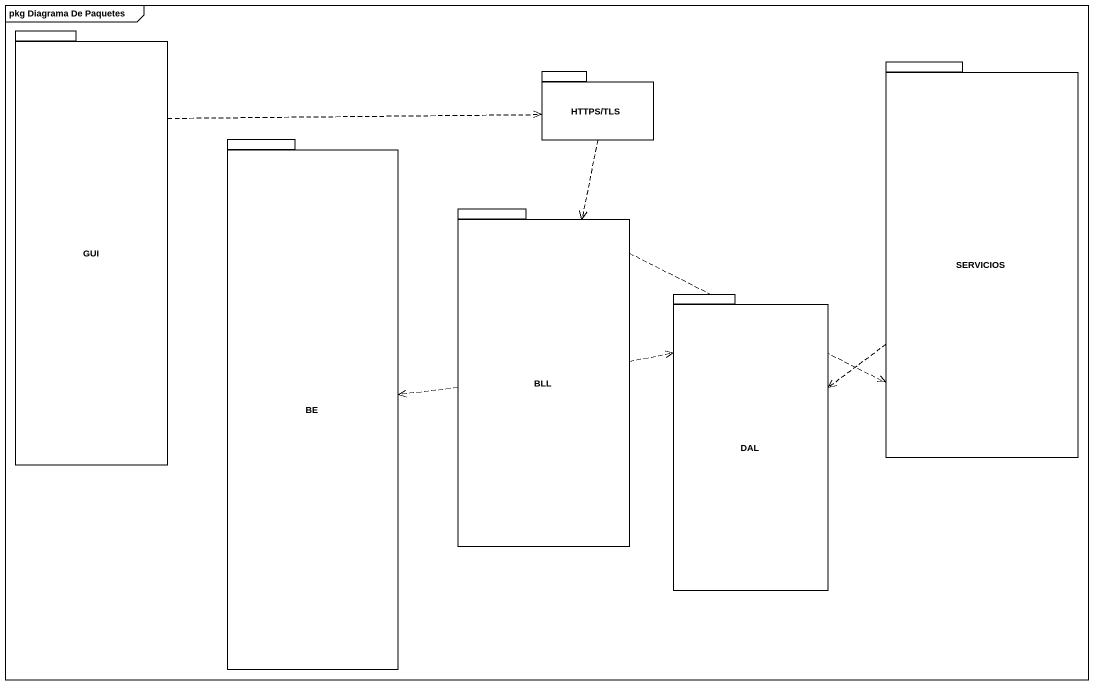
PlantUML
@startuml
mainframe pkg Diagrama De Paquetes
package GUI {
}
package "HTTPS/TLS" as HTTPS_TLS {
}
package SERVICIOS {
}
package BE {
}
package BLL {
}
package DAL {
}
GUI .right.> HTTPS_TLS
HTTPS_TLS ..> BLL
SERVICIOS ..> DAL
BLL .right.> SERVICIOS
BLL .left.> BE
BLL .right.> DAL
@enduml
